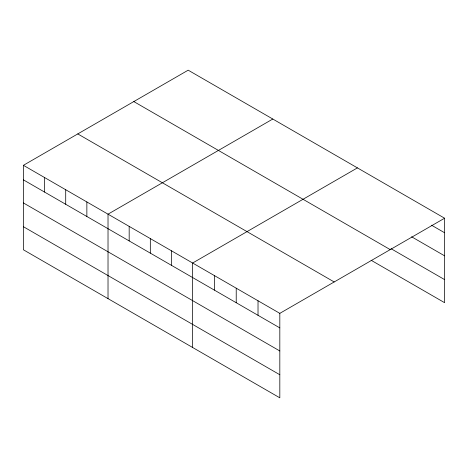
<?xml version="1.0" encoding="UTF-8"?>
<svg xmlns="http://www.w3.org/2000/svg" width="468" height="468" viewBox="0 0 468 468"><rect width="100%" height="100%" fill="white"/><g stroke="black" fill="none" stroke-linecap="round" stroke-linejoin="round"><path stroke-width="0.7" d="M371.118 260.261L444.6 302.685L444.6 218.217L188.183 70.177L23.4 165.315L23.4 249.783L279.817 397.823L279.817 313.355L23.4 165.315M272.803 119.03L108.02 214.168L108.02 298.637M357.417 167.883L192.635 263.022L192.635 347.49M279.817 313.355L444.6 218.217M431.525 225.207L444.6 232.754M411.594 236.779L444.6 255.832M391.043 248.689L444.6 279.607M133.807 101.574L390.224 249.614M77.776 133.918L334.193 281.958M23.4 179.852L279.817 327.892M23.4 202.931L279.817 350.971M23.4 226.705L279.817 374.745M258.02 300.772L258.02 315.309M236.223 288.189L236.223 302.726M214.432 275.605L214.432 290.142M171.481 250.807L171.481 265.344M150.327 238.592L150.327 253.135M129.174 226.383L129.174 240.921M86.861 201.954L86.861 216.491M65.707 189.739L65.707 204.282M44.554 177.53L44.554 192.067"/></g></svg>
